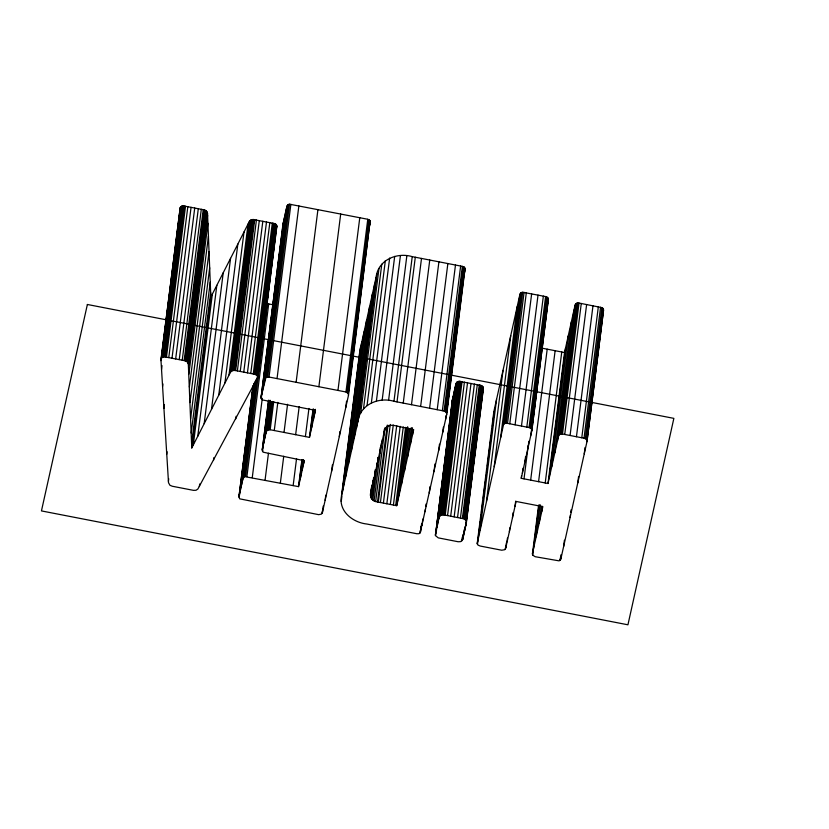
<?xml version="1.0" encoding="UTF-8"?>
<svg xmlns="http://www.w3.org/2000/svg" width="829" height="829" viewBox="0 0 829 829"><rect width="100%" height="100%" fill="white"/><g stroke="black" fill="none" stroke-linecap="round" stroke-linejoin="round"><path stroke-width="1.24" d="M435.329 534.871L439.111 517.255L440.883 515.068L444.043 514.882L464.053 518.84L466.281 520.685L466.406 522.881L462.613 539.689L460.634 541.638L458.105 541.741L438.24 537.866L435.453 535.565L452.333 400.075L455.96 383.817L457.131 381.982L459.225 381.288L480.903 385.402L482.799 386.656L483.38 388.635L466.261 523.555M452.188 401.433L452.333 400.075M341.507 495.856L357.796 422.054C359.568 404.739 378.573 396.635 393.962 401.298L444.085 411.039L446.375 412.272L446.707 414.469L420.23 532.684L418.956 533.689L416.894 533.741L366.832 524.021C352.905 522.539 338.284 511.275 341.507 495.856L359.786 351.195L376.076 277.394C377.848 260.078 396.842 251.964 412.241 256.638L462.364 266.368C466.644 266.876 464.706 272.192 463.898 274.689M359.579 355.641L359.786 351.195M521.244 478.312L531.772 430.987L548.384 299.02L547.565 297.445L545.596 296.564L522.705 292.243L520.809 292.855L519.897 294.492L493.846 411.578L477.214 543.534L478.001 545.109L480.229 546.042L501.752 550.218L504.757 549.7L505.721 548.062L516.094 501.441L542.85 506.643L532.477 553.264L532.664 555.119L535.192 556.715L559.171 560.87L560.901 558.777L586.953 441.702L603.491 310.73L603.357 308.885L601.875 307.621L579.036 303.051L576.849 303.134L575.067 305.207L564.539 352.532L548 483.504L521.244 478.312L521.565 475.742M531.772 430.987L548.384 299.02M348.47 395.392L348.294 393.537L345.962 391.982L269.042 377.04L265.912 377.537L261.176 396.728L261.228 398.614L262.575 399.961L315.476 410.376L309.476 437.37L270.181 429.743L267.166 430.303L266.171 432.075L262.316 449.422L263.021 452.157L304.284 460.686L298.523 486.623L244.534 476.592L242.928 478.747L239.021 496.281L239.591 498.809L318.657 514.664L321.465 514.104L322.419 512.467L348.47 395.392L370.117 220.825L367.775 219.27L289.518 204.203L287.736 204.825L286.896 206.483L282.99 224.017L261.176 396.728M370.356 221.685L369.206 227.55M477.214 543.534L503.348 425.464L519.897 294.492M493.846 411.578L493.98 413.422M586.953 441.702L603.585 309.735M282.99 224.017L282.565 229.747M384.874 430.002C386.024 425.795 390.936 424.521 394.739 425.588L413.671 429.65L397.246 503.472L396.728 505.69L377.527 501.959C372.273 501.711 368.832 496.343 371.133 491.514L385.195 427.443M160.981 359.413L180.204 207.706L181.696 206.141L183.499 205.913L203.955 209.82L206.203 210.867L207.53 213.478L210.835 297.062L191.768 447.95L230.659 371.91L232.483 370.604L234.949 370.439L254.389 374.2L256.99 375.288L257.788 377.236L197.862 489.048L196.007 490.271L193.478 490.353L172.277 486.24L169.945 485.266L168.515 482.727L160.992 360.646L161.479 357.91L164.443 356.802L184.898 360.708L187.147 361.745L188.307 363.579L191.768 447.95M160.992 360.646L180.204 207.706M161.479 357.91L180.535 207.022M161.976 357.382L181.033 206.504M162.639 357.03L181.696 206.141M161.541 369.465L162.018 365.63M163.458 356.833L182.515 205.944M164.443 356.802L183.499 205.913M165.582 356.957L184.639 206.069M162.577 386.459L162.909 383.9M166.463 357.123L185.52 206.234M168.774 357.568L187.831 206.68M163.924 408.407L164.411 404.562M172.007 358.201L191.064 207.312M175.665 358.905L194.722 208.027M166.743 454.271L167.064 451.722M179.24 359.61L198.307 208.721M182.245 360.19L201.302 209.302M168.401 481.328L168.722 478.768M184.162 360.563L203.229 209.675M184.898 360.708L203.955 209.82M185.769 360.967L204.836 210.079M186.515 361.309L205.582 210.431M187.147 361.745L206.203 210.867M187.644 362.273L206.711 211.385M188.038 362.874L207.095 211.996M188.307 363.579L207.364 212.69M188.463 364.366L207.53 213.478M188.556 366.211L207.623 215.322M188.867 374.169L207.934 223.281M189.375 387.029L208.442 236.141M189.986 402.593L209.053 251.705M190.618 418.655L209.685 267.777M191.188 433.039L210.245 282.15M191.603 443.536L210.659 292.647M193.292 444.986L212.359 294.098L249.249 221.706L250.866 220.037L253.104 219.478L274.43 223.55L276.057 224.4L276.855 226.348L257.622 378.045M197.758 436.22L216.825 285.342M204.172 423.65L223.229 272.762M199.374 486.519L199.706 483.97M211.509 409.246L230.566 258.358M218.773 394.987L237.83 244.109M213.53 460.209L213.851 457.649M224.939 382.874L244.006 231.985M229.022 374.874L248.078 223.985M230.193 372.594L249.249 221.706M230.659 371.91L249.726 221.022M231.198 371.351L250.265 220.462M231.809 370.915L250.866 220.037M232.483 370.604L251.539 219.726M233.229 370.428L252.285 219.54M234.047 370.366L253.104 219.478M234.949 370.439L254.006 219.55M235.654 370.563L254.721 219.675M237.374 370.895L256.43 220.006M240.234 371.444L259.301 220.566M235.778 418.832L236.11 416.272M243.757 372.138L262.824 221.25M247.436 372.843L266.503 221.965M250.772 373.496L269.829 222.607M253.259 373.972L272.316 223.094M239.021 496.281L252.928 386.252M254.389 374.2L273.446 223.312M238.918 497.265L253.166 385.713M239.415 495.555L240.866 484.043M241.198 481.483L244.099 458.447M244.431 455.888L244.907 452.054M245.239 449.494L245.716 445.66M246.047 443.1L248.306 425.184M248.627 422.635L249.114 418.79M249.436 416.231L249.923 412.396M250.244 409.837L250.731 406.003M251.052 403.443L251.539 399.599M251.861 397.039L252.99 388.086M240.4 490.105L253.809 383.92M255.363 374.439L274.43 223.55M241.55 484.924L254.482 382.573M242.524 480.571L254.969 382.065M242.928 478.747L255.042 382.801M243.26 477.742L255.55 380.511M256.285 374.812L275.352 223.923M243.788 477.017L256.068 379.786M256.99 375.288L276.057 224.4M244.534 476.592L256.98 378.076M261.508 342.263L261.829 339.703M262.316 335.859L262.638 333.299M257.477 375.848L276.544 224.96M257.404 377.641L257.892 373.806M258.213 371.247L258.7 367.413M259.021 364.853L260.472 353.341M260.803 350.781L261.28 346.947M261.612 344.387L262.088 340.553M262.41 337.994L262.897 334.16M263.218 331.6L264.513 321.372M264.834 318.823L265.321 314.979M265.643 312.429L266.13 308.585M266.451 306.036L267.104 300.917M267.425 298.357L267.902 294.523M268.233 291.963L268.71 288.129M269.042 285.57L269.518 281.736M269.85 279.176L270.327 275.342M270.648 272.782L273.725 248.493M274.047 245.933L274.534 242.099M274.855 239.54L275.342 235.705M275.663 233.146L276.14 229.312M257.746 376.501L276.803 225.612M245.56 476.447L267.373 303.735L273.01 304.72M246.897 476.592L268.71 303.88M261.062 397.723L283.404 222.193M261.228 398.614L262.358 389.661M262.679 387.102L263.166 383.267M263.487 380.708L263.974 376.874M264.296 374.314L266.565 356.397M266.886 353.838L269.798 330.812M270.119 328.253L270.606 324.419M270.928 321.859L273.995 297.549M274.316 294.989L274.803 291.155M275.124 288.596L275.611 284.761M275.933 282.202L276.42 278.357M276.741 275.798L277.228 271.964M277.549 269.404L281.435 238.7M281.756 236.141L282.233 232.307M262.544 390.552L284.368 217.84M263.705 385.371L285.518 212.659M252.265 477.639L262.285 398.324M264.669 381.019L286.492 208.307M265.073 379.195L286.896 206.483M265.394 378.252L287.217 205.54M265.912 377.537L287.736 204.825M266.679 377.081L288.492 204.38M267.705 376.915L289.518 204.203M269.042 377.04L290.865 204.328M262.316 449.422L268.451 400.811M262.223 450.499L268.7 400.283M262.472 451.411L264.088 438.624M264.41 436.064L264.897 432.23M265.218 429.671L265.705 425.826M266.026 423.267L266.513 419.433M266.834 416.873L267.321 413.039M267.643 410.479L268.13 406.635M268.617 402.801L268.938 400.241M263.674 443.318L269.01 401.091M264.814 438.178L269.508 401.081M265.777 433.878L269.974 400.614M266.171 432.075L270.057 401.371M266.555 431.049L270.43 400.345M267.166 430.303L270.72 402.158M267.995 429.826L271.549 401.682M269 429.64L272.565 401.495M270.181 429.743L273.736 401.599M277.041 378.594L298.865 205.882M265.062 480.126L268.461 453.256M274.264 430.531L277.829 402.386M284.015 432.427L287.57 404.283M280.347 483.089L283.736 456.23M296.119 382.304L317.932 209.592M295.642 434.686L299.196 406.542M293.145 485.576L296.544 458.717M298.523 486.623L301.911 459.753M299.114 483.918L302.191 459.618M305.393 436.572L308.948 408.428M300.554 477.494L302.813 459.577M302.253 469.815L303.549 459.577M303.694 463.38L304.015 460.82M309.476 437.37L313.03 409.225M310.098 434.562L313.331 408.977M311.59 427.868L313.849 409.961M313.372 419.878L314.657 409.64M314.854 413.184L315.341 409.35M318.885 386.718L340.698 214.006M322.056 513.41L322.388 510.851M322.419 512.467L323.227 506.073M337.963 390.428L359.776 217.716M325.134 500.291L325.776 495.182M331.59 471.255L332.398 464.862M339.299 436.603L339.942 431.484M345.962 391.982L367.775 219.27M346.978 392.304L368.801 219.592M345.755 407.567L346.563 401.174M347.765 392.832L369.589 220.12M348.294 393.537L370.117 220.825M342.222 492.094L360.491 347.434M341.247 501.41L341.9 496.291M342.387 492.457L342.864 488.613M343.196 486.053L343.683 482.209M344.004 479.649L344.491 475.815M344.812 473.245L345.299 469.411M345.62 466.851L346.107 463.007M346.584 459.162L346.916 456.603M347.392 452.769L347.724 450.209M348.211 446.365L348.532 443.805M349.019 439.961L349.496 436.127M349.828 433.567L350.304 429.723M350.636 427.163L351.113 423.318M351.444 420.759L351.921 416.925M352.252 414.355L352.739 410.521M353.061 407.961L353.548 404.117M354.024 400.283L354.356 397.713M354.833 393.879L355.164 391.319M355.641 387.475L356.128 383.63M356.449 381.071L356.936 377.236M357.268 374.677L357.745 370.832M358.076 368.273L358.553 364.428M359.04 360.594L359.361 358.035M343.486 486.416L361.755 341.755M345.662 476.613L363.941 331.952M348.408 464.292L366.677 319.631M351.351 451.069L369.62 306.398M354.138 438.541L372.408 293.88M356.408 428.334L374.677 283.673M357.796 422.054L376.076 277.394M358.636 418.624L376.915 273.953M360.677 413.308L378.957 268.637M363.496 408.873L381.775 264.213M367.071 405.35L385.34 260.679M371.382 402.728L389.651 258.068M376.407 401.039L394.687 256.379M382.148 400.293L400.417 255.622M370.48 495.245L371.454 487.556M371.133 491.514L371.941 485.12M370.615 496.695L372.066 485.172M372.501 485.328L373.154 480.209M371.04 497.991L373.63 477.504M374.563 476.053L375.382 469.66M371.765 499.11L375.485 469.67M377.008 465.069L377.34 462.509M377.661 459.95L377.983 457.39M372.781 500.074L378.117 457.826M379.537 453.743L380.345 447.339M374.086 500.861L381.361 443.256M381.827 443.442L382.314 439.598M383.578 435.546L384.387 429.142M375.661 501.493L384.884 428.52M388.563 400.49L406.842 255.829M377.527 501.959L387.226 425.153M378.325 502.115L388.024 425.308M380.418 502.529L390.283 424.427M393.962 401.298L412.241 256.638M383.402 503.099L393.267 425.008M397.018 401.889L415.298 257.228M386.842 503.773L396.708 425.681M390.324 504.446L400.189 426.355M403.236 403.101L421.505 258.43M393.412 505.048L403.277 426.956M395.692 505.493L405.557 427.401M396.728 505.69L406.593 427.598M397.246 503.472L406.79 427.94M398.936 495.877L407.671 426.738M401.474 484.488L408.593 428.158M411.485 404.697L429.754 260.037M404.479 470.996L409.816 428.748M407.567 457.08L411.288 427.629M410.386 444.427L412.49 427.785M412.541 434.728L413.194 429.609M420.635 406.479L438.914 261.819M429.588 408.22L447.867 263.549M419.888 533.13L420.21 530.57M420.707 528.84L421.039 526.28M420.49 532.125L421.64 523.783M422.013 525.431L422.821 519.037M437.204 409.692L455.484 265.031M425.07 511.711L425.391 509.151M425.712 506.592L426.044 504.032M429.256 492.913L430.064 486.509M433.981 471.66L434.956 463.971M442.365 410.697L460.644 266.036M438.676 450.561L439.484 444.168M444.085 411.039L462.364 266.368M444.852 411.246L463.131 266.575M442.748 432.261L443.391 427.132M445.484 411.526L463.763 266.855M445.992 411.868L464.271 267.207M445.619 419.35L446.106 415.505M446.427 412.946L464.644 267.612M446.634 412.749L464.903 268.078M446.707 414.469L465.048 268.606M435.453 535.565L452.624 398.801M436.251 530.052L453.111 396.604M436.199 532.342L436.531 529.772M436.862 527.285L453.722 393.848M437.525 524.332L454.385 390.884M438.147 521.524L455.007 388.086M438.655 519.244L455.515 385.796M438.966 517.835L455.96 383.817M439.391 516.519L456.251 383.081M439.784 515.907L456.644 382.47M440.282 515.42L457.131 381.982M440.883 515.068L457.732 381.63M441.577 514.83L458.437 381.392M442.375 514.726L459.225 381.288M443.266 514.757L460.116 381.319M444.043 514.882L460.903 381.444M445.204 515.099L462.054 381.661M447.556 515.565L464.416 382.117M450.686 516.166L467.546 382.729M454.157 516.84L471.017 383.402M457.546 517.503L474.406 384.065M460.437 518.063L477.297 384.625M462.395 518.446L479.255 385.008M463.131 518.591L479.991 385.143M464.053 518.84L480.903 385.402M461.836 540.912L462.323 537.068M464.82 519.172L481.68 385.734M462.281 540.363L462.603 537.803M462.613 539.689L463.266 534.56M462.82 538.995L463.473 533.866M463.007 538.166L463.494 534.311M465.452 519.596L482.312 386.159M463.432 536.27L464.24 529.855M464.002 533.679L464.82 527.265M465.939 520.094L482.799 386.656M464.654 530.757L465.142 526.902M465.307 527.855L465.95 522.716M466.271 520.156L466.758 516.301M467.09 513.742L467.577 509.887M467.898 507.317L468.385 503.472M468.872 499.628L469.193 497.058M469.68 493.203L470.002 490.644M470.489 486.789L470.81 484.229M471.297 480.374L471.784 476.53M472.115 473.96L472.592 470.116M472.924 467.546L473.411 463.701M473.732 461.131L474.053 458.561M474.54 454.717L475.027 450.862M475.349 448.302L475.836 444.448M476.323 440.603L476.644 438.033M477.131 434.189L477.463 431.619M477.95 427.774L478.271 425.204M478.758 421.36L479.079 418.79M479.566 414.946L480.053 411.091M480.374 408.521L480.861 404.676M481.183 402.106L481.67 398.262M466.281 520.685L483.141 387.236M465.867 525.327L483.338 387.899M477.442 544.394L477.929 540.539M478.25 537.969L478.737 534.125M479.058 531.555L479.545 527.7M479.867 525.13L480.354 521.286M480.685 518.716L481.172 514.861M481.494 512.291L482.955 500.737M483.276 498.167L483.763 494.312M484.084 491.752L484.571 487.898M484.903 485.328L485.39 481.473M485.711 478.913L486.198 475.058M486.519 472.489L487.006 468.634M487.338 466.064L487.825 462.219M488.146 459.649L488.633 455.795M488.955 453.225L491.224 435.256M491.556 432.686L492.032 428.831M492.364 426.261L492.851 422.407M493.172 419.847L493.659 415.992M480.012 530.373L496.55 399.402M486.468 501.338L503.016 370.366M494.177 466.675L510.726 335.704M500.633 437.639L517.182 306.668M503.348 425.464L520.239 293.559M503.69 424.531L520.809 292.855M504.26 423.826L505.079 423.381L521.628 292.409M505.079 423.381L506.167 423.215L522.705 292.243M531.835 429.992L531.026 428.417L529.047 427.536L507.524 423.35L524.073 292.378M509.762 423.785L526.311 292.813M515.099 424.821L531.648 293.849M505.358 549.005L505.69 546.435M505.721 548.062L506.374 542.933M521.472 426.065L538.021 295.093M506.965 541.938L507.452 538.083M509.379 531.658L509.866 527.804M512.446 517.856L513.089 512.716M515.016 506.291L515.669 501.162M526.809 427.101L543.358 296.129M522.343 473.39L522.985 468.25M529.047 427.536L545.596 296.564M524.954 461.649L525.596 456.51M530.177 427.878L546.715 296.906M524.021 478.851L528.239 445.463M528.063 447.639L528.881 441.225M531.026 428.417L547.565 297.445M530.674 435.909L531.327 430.769M531.586 429.132L548.135 298.16M530.664 480.136L547.202 349.164M538.581 481.67L555.129 350.708M532.405 554.259L538.57 505.462M532.664 555.119L533.472 548.694M533.555 548.415L539.068 504.757M536.125 536.85L540.187 504.747M539.202 523.047L541.306 506.353M545.213 482.965L561.761 351.993M541.772 511.493L542.415 506.353M549.088 478.582L565.637 347.61M551.699 466.841L568.248 335.88M554.819 452.841L571.368 321.87M557.43 441.101L573.979 310.129M548 483.504L558.528 436.178L575.067 305.207M558.528 436.178L575.43 304.274M558.891 435.246L576.031 303.58M559.492 434.551L560.311 434.106L576.849 303.134M560.311 434.106L561.316 433.93L577.865 302.958M587.036 440.707L586.248 439.142L584.02 438.209L562.497 434.023L579.036 303.051M564.736 434.458L581.274 303.487M570.072 435.494L586.621 304.523M559.989 560.425L560.311 557.855M560.559 559.72L561.212 554.58M560.901 558.777L561.388 554.933M576.445 436.738L592.984 305.766M563.606 546.601L564.425 540.187M570.072 517.565L570.393 514.996M570.715 512.436L571.046 509.866M581.782 437.774L598.331 306.803M577.782 482.913L578.59 476.488M584.02 438.209L600.569 307.238M585.326 438.593L601.875 307.621M584.238 453.877L585.056 447.453M586.248 439.142L602.797 308.17M586.808 439.857L603.357 308.885M483.38 388.635L483.12 390.117M276.855 226.348L276.306 228.027M482.157 394.407L482.716 391.889M546.705 307.279L547.223 304.937M547.492 303.704L548.321 300.015M602.144 316.823L602.683 314.388M210.835 297.062L212.359 294.098M266.358 303.88L267.373 303.735M561.316 433.93L562.497 434.023M506.167 423.215L507.524 423.35M541.679 348.097L564.539 352.532M180.059 209.758L180.287 213.54M87.377 304.481L41.45 510.913L627.936 624.797L673.863 418.365L87.377 304.481"/></g></svg>
